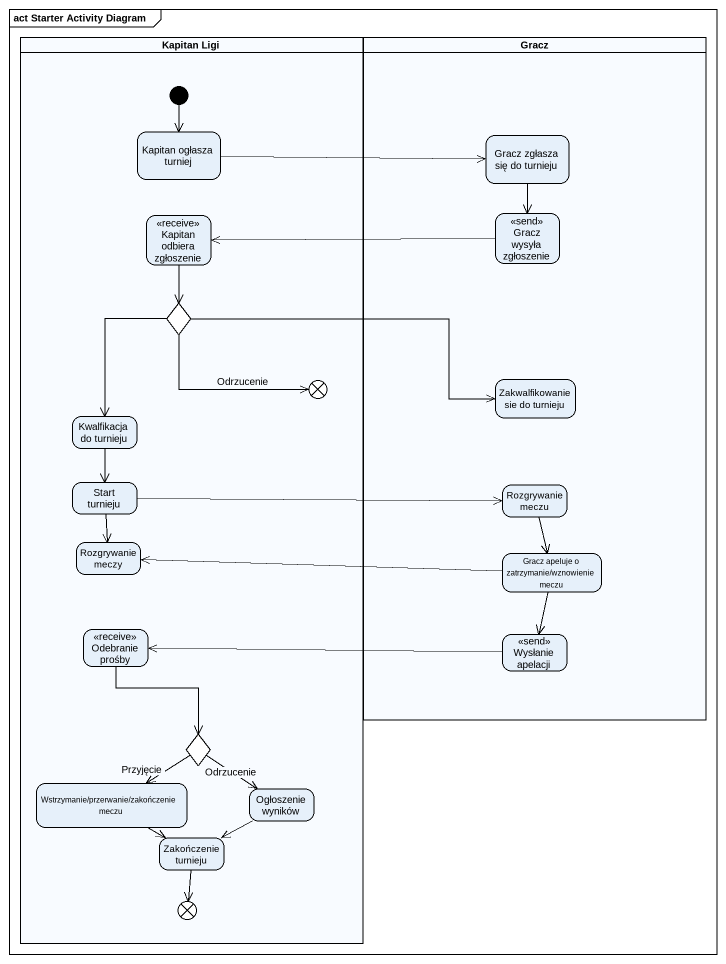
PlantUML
@startuml
mainframe act Starter Activity Diagram
hide empty description
state "Kapitan Ligi" as Kapitan_Ligi <<partition>> {
  state "Kapitan ogłasza turniej" as Kapitan_ogłasza_turniej
  state "Kapitan odbiera zgłoszenie" as Kapitan_odbiera_zgłoszenie <<receive>>
  state choice1 <<choice>>
  state flowfinal1 <<end>>
  state "Kwalfikacja do turnieju" as Kwalfikacja_do_turnieju
  state "Start turnieju" as Start_turnieju
  state "Rozgrywanie meczy" as Rozgrywanie_meczy
  state "Odebranie prośby" as Odebranie_prośby <<receive>>
  state choice2 <<choice>>
  state "Wstrzymanie/przerwanie/zakończenie meczu" as Wstrzymanie_przerwanie
  state "Ogłoszenie wyników" as Ogłoszenie_wyników
  state "Zakończenie turnieju" as Zakończenie_turnieju
  state flowfinal2 <<end>>
  [*] --> Kapitan_ogłasza_turniej
}
state Gracz <<partition>> {
  state "Gracz zgłasza się do turnieju" as Gracz_zgłasza_się_do
  state "Gracz wysyła zgłoszenie" as Gracz_wysyła_zgłoszenie <<send>>
  state "Zakwalfikowanie sie do turnieju" as Zakwalfikowanie_sie_do
  state "Rozgrywanie meczu" as Rozgrywanie_meczu
  state "Gracz apeluje o zatrzymanie/wznowienie meczu" as Gracz_apeluje_o_zatrzymanie
  state "Wysłanie apelacji" as Wysłanie_apelacji <<send>>
}
Kapitan_ogłasza_turniej -right-> Gracz_zgłasza_się_do
Gracz_zgłasza_się_do --> Gracz_wysyła_zgłoszenie
Kapitan_odbiera_zgłoszenie --> choice1
Gracz_wysyła_zgłoszenie -left-> Kapitan_odbiera_zgłoszenie
choice1 -right-> flowfinal1 : Odrzucenie
choice1 -right-> Zakwalfikowanie_sie_do
choice1 --> Kwalfikacja_do_turnieju
Kwalfikacja_do_turnieju --> Start_turnieju
Start_turnieju -right-> Rozgrywanie_meczu
Start_turnieju --> Rozgrywanie_meczy
Rozgrywanie_meczu --> Gracz_apeluje_o_zatrzymanie
Gracz_apeluje_o_zatrzymanie -left-> Rozgrywanie_meczy
Gracz_apeluje_o_zatrzymanie --> Wysłanie_apelacji
Odebranie_prośby --> choice2
Wysłanie_apelacji -left-> Odebranie_prośby
choice2 --> Wstrzymanie_przerwanie : Przyjęcie
choice2 --> Ogłoszenie_wyników : Odrzucenie
Wstrzymanie_przerwanie --> Zakończenie_turnieju
Ogłoszenie_wyników -left-> Zakończenie_turnieju
Zakończenie_turnieju --> flowfinal2
@enduml
